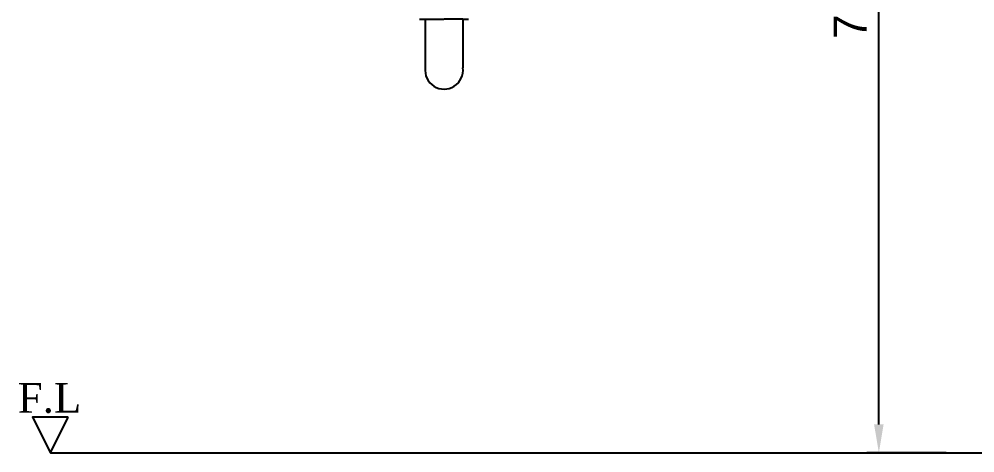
# Model space of a CAD drawing. Header units: millimetres. Extents: x 14558 to 16983, y -260 to 3171.
# Drawn here: x 14985 to 15791, y 629 to 995 of the extents above; entities that cross this region are included whole.
import ezdxf

# ---------------------------------------------------------------- set-up
doc = ezdxf.new("R2010")
doc.units = ezdxf.units.MM
doc.header["$LTSCALE"] = 0.2
doc.layers.add('4', color=4, linetype='Continuous')
doc.layers.add('MAIN', color=7, linetype='Continuous')
doc.layers.add('DIM', color=3, linetype='Continuous', lineweight=15)
doc.styles.add('h', font='', dxfattribs={"height": 28})
doc.styles.add('STYLE2', font='dutch.ttf', dxfattribs={"height": 25})
doc.styles.get('h').set_extended_font_data('Haansoft Batang')
doc.dimstyles.new('AM_ISO$0', dxfattribs={"dimtxt": 28, "dimasz": 24, "dimexe": 10, "dimexo": 0, "dimgap": 10, "dimtad": 1, "dimdec": 0, "dimdsep": 46, "dimtxsty": 'h', "dimcen": -5, "dimclrd": 256, "dimclre": 256, "dimclrt": 256, "dimadec": 0, "dimazin": 2, "dimtp": 0.1, "dimtm": 0.1, "dimtfac": 0.71, "dimtdec": 0, "dimtmove": 0, "dimatfit": 3, "dimfxl": 0, "dimlwd": -1, "dimlwe": -1, "dimarcsym": 0})

# ---------------------------------------------------------------- blocks, each defined once
blk = doc.blocks.new('*D22')
at = {"linetype": 'ByBlock'}
for p, q in [((15730.87, 1389.65), (15699.67, 1389.65)), ((15709.67, 653.36), (15709.67, 1365.65)), ((15766.38, 629.36), (15699.67, 629.36))]:
    blk.add_line(p, q, dxfattribs=at)
for points in [[(15705.67, 1365.65), (15713.67, 1365.65), (15709.67, 1389.65)], [(15705.67, 653.36), (15713.67, 653.36), (15709.67, 629.36)]]:
    blk.add_solid(points)
at = {"layer": 'Defpoints', "color": 0}
for p in [(15709.67, 1389.65), (15730.87, 1389.65), (15766.38, 629.36, 0)]:
    blk.add_point(p, dxfattribs=at)
at = {"insert": (15685.67, 1009.65), "char_height": 28, "attachment_point": 5, "rotation": 90, "style": 'h'}
blk.add_mtext('760', dxfattribs=at)

msp = doc.modelspace()

# ---------------------------------------------------------------- linework, layer by layer
msp.add_line((15011.25, 629.36), (16500.87, 629.36, 0))
at = {"layer": '4', "color": 0}
for p, q in [((15322.5, 995.27), (15327.25, 995.27)), ((15327.25, 995.27), (15343.05, 995.27)), ((15327.25, 995.27), (15327.25, 954.19)), ((15359, 995.27), (15343.2, 995.27)), ((15359, 995.27), (15359, 954.19)), ((15359, 995.27), (15363.74, 995.27))]:
    msp.add_line(p, q, dxfattribs=at)
for end in [7.16664, 180]:
    msp.add_arc((15343.12, 952.2), 16, 172.83336, end, dxfattribs=at)
at = {"layer": 'MAIN', "color": 0}
msp.add_lwpolyline([(15026.25, 659.36), (14996.25, 659.36), (15011.25, 629.36), (15026.25, 659.36)], dxfattribs=at)

# ---------------------------------------------------------------- texts
at = {"layer": 'DIM', "color": 0, "insert": (14983.76, 688.27), "char_height": 25, "width": 67.2655, "attachment_point": 1, "style": 'STYLE2'}
msp.add_mtext('F.L', dxfattribs=at)

# ---------------------------------------------------------------- dimensions: what is measured, and where the dimension line sits
dim = msp.add_linear_dim(base=(15709.67, 1389.65, 0), p1=(15766.38, 629.36), p2=(15730.87, 1389.65, 0), angle=90, dimstyle='AM_ISO$0')
dim.commit()
dim.dimension.update_dxf_attribs({"geometry": '*D22', "text_midpoint": (15709.67, 1009.65, 0), "dimtype": 160})

doc.saveas('drawing.dxf')
